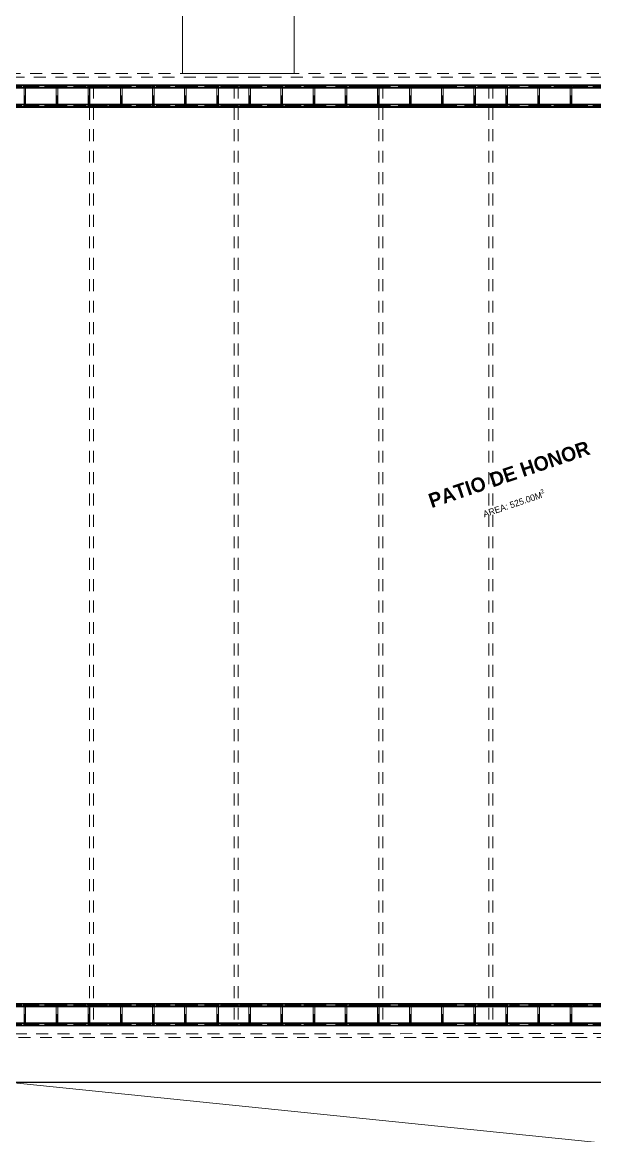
# Model space of a CAD drawing. Header units: inches. Extents: x 1693 to 10990, y 1878 to 5055.
# Drawn here: x 10276.28 to 10282.29, y 4376.28 to 4387.97 of the extents above; entities that cross this region are included whole.
import ezdxf

# ---------------------------------------------------------------- set-up
doc = ezdxf.new("R2010")
doc.units = ezdxf.units.IN
doc.linetypes.add('HIDDEN2', pattern=[0.1875, 0.125, -0.0625])
doc.linetypes.add('Punto & Rayas', pattern=[0.335139, 0.15875, -0.088194, 0, -0.088194])
doc.layers.add('BLOQUE A-ZONAS_Pluma_Nº__1', color=7, linetype='Continuous', lineweight=13)
doc.layers.add('Nuevo_PISOS_Pluma_Nº__252', color=252, linetype='Continuous', lineweight=13)
for name, color, linetype, lineweight, true_color in [('BLOQUE E-MOBILIARIO_Pluma_Nº__167', 7, 'Continuous', 13, 0x6a6a6a), ('TE F-MALLA RASCHEL_Pluma_Nº__28', 7, 'Continuous', 35, 0xa80f02), ('TE F-MALLA RASCHEL_Pluma_Nº__69', 7, 'Continuous', 5, 0x71cebe), ('TE F-MALLA RASCHEL_Pluma_Nº__90', 7, 'Continuous', 5, 0x00bfbf)]:
    doc.layers.add(name, color=color, linetype=linetype, lineweight=lineweight, true_color=true_color)
doc.layers.add('TE F-MALLA RASCHEL', color=7, linetype='Continuous')
doc.styles.add('Estilo_Generado_3', font='GOTHICB.TTF')
doc.styles.add('Estilo_Generado_4', font='AGENCYB.TTF')

# ---------------------------------------------------------------- blocks, each defined once
blk = doc.blocks.new('CHS Viga Conf en Caliente 23')
at = {"layer": 'TE F-MALLA RASCHEL_Pluma_Nº__69', "color": 123, "linetype": 'Punto & Rayas', "lineweight": 5, "true_color": 0x71cebe}
blk.add_line((0, 0), (0.5, 0), dxfattribs=at)
at = {"layer": 'TE F-MALLA RASCHEL_Pluma_Nº__90', "color": 132, "linetype": 'Continuous', "lineweight": 5, "true_color": 0x00bfbf}
for p, q in [((-0.009, 0), (-0.006, 0.009)), ((-0.006, 0.009), (0, 0.013)), ((0, 0.013), (0.5, 0.013)), ((0.491, 0), (0.494, 0.009)), ((0.494, -0.009), (0.491, 0)), ((0.495, 0.007), (0.493, 0)), ((0.493, 0), (0.495, -0.007)), ((0.494, 0.009), (0.5, 0.013)), ((0.5, 0.01), (0.495, 0.007)), ((0.5, 0.013), (0.506, 0.009)), ((0.505, 0.007), (0.5, 0.01)), ((0.507, 0), (0.505, 0.007)), ((0.505, -0.007), (0.507, 0)), ((0.506, 0.009), (0.509, 0)), ((0.509, 0), (0.506, -0.009)), ((-0.006, -0.009), (-0.009, 0)), ((0, -0.013), (-0.006, -0.009)), ((0, -0.013), (0.5, -0.013)), ((0.5, -0.013), (0.494, -0.009)), ((0.495, -0.007), (0.5, -0.01)), ((0.5, -0.01), (0.505, -0.007)), ((0.506, -0.009), (0.5, -0.013))]:
    blk.add_line(p, q, dxfattribs=at)
blk = doc.blocks.new('CHS Conf en Caliente 23')
at = {"layer": 'TE F-MALLA RASCHEL', "linetype": 'Continuous', "lineweight": 0, "true_color": 0xffffff}
h = blk.add_hatch(dxfattribs=at)
h.set_pattern_fill('ACERO', style=0, pattern_type=2)
h.set_pattern_definition([(45, (0, 0), (-0.07955, 0.07955), []), (45, (-0.02652, 0.02652), (-0.07955, 0.07955), [])])
h.paths.add_polyline_path([(0.0127, 0, 1), (-0.0127, 0, 1)])
h.paths.add_polyline_path([(0.0097, 0, -1), (-0.0097, 0, -1)], flags=0)
at = {"layer": 'TE F-MALLA RASCHEL_Pluma_Nº__28', "color": 14, "linetype": 'Continuous', "lineweight": 35, "true_color": 0xa80f02}
for radius, start, end in [(0.0127, 0, 180), (0.0127, 180, 0), (0.0097, 0, 180), (0.0097, 180, 0)]:
    blk.add_arc((0, 0), radius, start, end, dxfattribs=at)
blk = doc.blocks.new('CHS Viga Conf en Caliente 23_3')
at = {"layer": 'TE F-MALLA RASCHEL_Pluma_Nº__69', "color": 123, "linetype": 'Punto & Rayas', "lineweight": 5, "true_color": 0x71cebe}
blk.add_line((0, 0), (0.3, 0), dxfattribs=at)
at = {"layer": 'TE F-MALLA RASCHEL_Pluma_Nº__90', "color": 132, "linetype": 'Continuous', "lineweight": 5, "true_color": 0x00bfbf}
for p, q in [((0.15, 0.0127), (0, 0.0127)), ((0, 0.0127), (0, 0)), ((0, 0), (0, -0.0127)), ((0.3, 0.0127), (0.15, 0.0127)), ((0.3, 0), (0.3, 0.0127)), ((0.3, -0.0127), (0.3, 0)), ((0, -0.0127), (0.15, -0.0127)), ((0.15, -0.0127), (0.3, -0.0127))]:
    blk.add_line(p, q, dxfattribs=at)

msp = doc.modelspace()

# ---------------------------------------------------------------- linework, layer by layer
msp.add_lwpolyline([(10269.083, 4377.315), (10269.083, 4376.844), (10293.32, 4376.844), (10293.32, 4377.315)])
at = {"layer": 'BLOQUE E-MOBILIARIO_Pluma_Nº__167', "color": 251, "linetype": 'Continuous', "lineweight": 13, "true_color": 0x6a6a6a}
for points in [[(10267.807, 4388.709), (10267.806, 4387.697), (10268.015, 4387.696), (10268.014, 4385.098), (10268.834, 4385.097), (10268.833, 4382.289), (10268.013, 4382.29), (10268.012, 4379.39), (10267.803, 4379.39), (10267.803, 4378.479), (10267.154, 4378.479), (10267.159, 4376.99), (10269.963, 4377.072), (10273.002, 4377.161), (10289.894, 4375.434), (10292.5, 4375.535), (10292.5, 4375.237), (10296.078, 4375.237)], [(10279.137, 4388.717), (10279.136, 4387.434), (10277.961, 4387.435), (10277.961, 4388.717)]]:
    msp.add_lwpolyline(points, dxfattribs=at)
at = {"layer": 'Nuevo_PISOS_Pluma_Nº__252', "linetype": 'HIDDEN2'}
for p, q in [((10276.987, 4387.299), (10276.987, 4377.45)), ((10277.029, 4387.299), (10277.029, 4377.45)), ((10278.507, 4387.299), (10278.507, 4377.45)), ((10278.549, 4387.299), (10278.549, 4377.45)), ((10280.027, 4387.299), (10280.027, 4377.45)), ((10280.069, 4387.299), (10280.069, 4377.45)), ((10281.18, 4387.299), (10281.18, 4377.45)), ((10281.222, 4387.299), (10281.222, 4377.45))]:
    msp.add_line(p, q, dxfattribs=at)
for points in [[(10269.387, 4387.434), (10293.016, 4387.434), (10293.016, 4377.315), (10269.39, 4377.308)], [(10269.427, 4387.393), (10292.973, 4387.4), (10292.976, 4377.355), (10269.43, 4377.349)]]:
    msp.add_lwpolyline(points, close=True, dxfattribs=at)
at = {"layer": 'TE F-MALLA RASCHEL_Pluma_Nº__69', "color": 123, "linetype": 'Punto & Rayas', "lineweight": 5, "true_color": 0x71cebe}
for p, q in [((10269.218, 4387.299), (10293.016, 4387.299)), ((10269.218, 4387.299), (10293.016, 4387.299)), ((10269.218, 4387.096), (10293.016, 4387.096)), ((10269.218, 4387.096), (10293.016, 4387.096)), ((10269.218, 4377.652), (10293.202, 4377.652)), ((10269.218, 4377.652), (10293.202, 4377.652)), ((10269.218, 4377.45), (10293.202, 4377.45)), ((10269.218, 4377.45), (10293.202, 4377.45))]:
    msp.add_line(p, q, dxfattribs=at)
at = {"layer": 'TE F-MALLA RASCHEL_Pluma_Nº__90', "color": 132, "linetype": 'Continuous', "lineweight": 5, "true_color": 0x00bfbf}
for p, q in [((10277.656, 4387.316), (10269.218, 4387.316)), ((10277.656, 4387.316), (10269.218, 4387.316)), ((10293.016, 4387.316), (10277.656, 4387.316)), ((10293.016, 4387.316), (10277.656, 4387.316)), ((10269.218, 4387.282), (10277.656, 4387.282)), ((10269.218, 4387.282), (10277.656, 4387.282)), ((10277.656, 4387.282), (10293.016, 4387.282)), ((10277.656, 4387.282), (10293.016, 4387.282)), ((10277.656, 4387.113), (10269.218, 4387.113)), ((10277.656, 4387.113), (10269.218, 4387.113)), ((10269.218, 4387.079), (10277.656, 4387.079)), ((10269.218, 4387.079), (10277.656, 4387.079)), ((10293.016, 4387.113), (10277.656, 4387.113)), ((10293.016, 4387.113), (10277.656, 4387.113)), ((10277.656, 4387.079), (10293.016, 4387.079)), ((10277.656, 4387.079), (10293.016, 4387.079)), ((10277.656, 4377.669), (10269.218, 4377.669)), ((10277.656, 4377.669), (10269.218, 4377.669)), ((10269.218, 4377.635), (10277.656, 4377.635)), ((10269.218, 4377.635), (10277.656, 4377.635)), ((10293.202, 4377.669), (10277.656, 4377.669)), ((10293.202, 4377.669), (10277.656, 4377.669)), ((10277.656, 4377.635), (10293.202, 4377.635)), ((10277.656, 4377.635), (10293.202, 4377.635)), ((10277.656, 4377.467), (10269.218, 4377.467)), ((10277.656, 4377.467), (10269.218, 4377.467)), ((10269.218, 4377.433), (10277.656, 4377.433)), ((10269.218, 4377.433), (10277.656, 4377.433)), ((10293.202, 4377.467), (10277.656, 4377.467)), ((10293.202, 4377.467), (10277.656, 4377.467)), ((10277.656, 4377.433), (10293.202, 4377.433)), ((10277.656, 4377.433), (10293.202, 4377.433))]:
    msp.add_line(p, q, dxfattribs=at)

# ---------------------------------------------------------------- block references
at = {"layer": 'TE F-MALLA RASCHEL', "color": 104, "linetype": 'Continuous', "lineweight": 5, "true_color": 0x029e21, "yscale": 0.6750421965442606, "zscale": 0.6750421965442606}
for name, p, xscale, rotation in [('CHS Viga Conf en Caliente 23', (10275.968, 4387.299), -0.6750421965442606, 180), ('CHS Conf en Caliente 23', (10276.306, 4387.299), -0.6750421965442606, 180), ('CHS Viga Conf en Caliente 23', (10276.306, 4387.299), -0.6750421965442606, 180), ('CHS Conf en Caliente 23', (10276.643, 4387.299), -0.6750421965442606, 180), ('CHS Viga Conf en Caliente 23', (10276.643, 4387.299), -0.6750421965442606, 180), ('CHS Conf en Caliente 23', (10276.981, 4387.299), -0.6750421965442606, 180), ('CHS Viga Conf en Caliente 23', (10276.981, 4387.299), -0.6750421965442606, 180), ('CHS Conf en Caliente 23', (10277.319, 4387.299), -0.6750421965442606, 180), ('CHS Viga Conf en Caliente 23', (10277.319, 4387.299), -0.6750421965442606, 180), ('CHS Conf en Caliente 23', (10277.656, 4387.299), -0.6750421965442606, 180), ('CHS Viga Conf en Caliente 23', (10277.994, 4387.299), 0.6750421965442606, 180), ('CHS Conf en Caliente 23', (10277.994, 4387.299), 0.6750421965442606, 180), ('CHS Viga Conf en Caliente 23', (10278.331, 4387.299), 0.6750421965442606, 180), ('CHS Conf en Caliente 23', (10278.331, 4387.299), 0.6750421965442606, 180), ('CHS Viga Conf en Caliente 23', (10278.669, 4387.299), 0.6750421965442606, 180), ('CHS Conf en Caliente 23', (10278.669, 4387.299), 0.6750421965442606, 180), ('CHS Viga Conf en Caliente 23', (10279.006, 4387.299), 0.6750421965442606, 180), ('CHS Conf en Caliente 23', (10279.006, 4387.299), 0.6750421965442606, 180), ('CHS Viga Conf en Caliente 23', (10279.344, 4387.299), 0.6750421965442606, 180), ('CHS Conf en Caliente 23', (10279.344, 4387.299), 0.6750421965442606, 180), ('CHS Viga Conf en Caliente 23', (10279.681, 4387.299), 0.6750421965442606, 180), ('CHS Conf en Caliente 23', (10279.681, 4387.299), 0.6750421965442606, 180), ('CHS Viga Conf en Caliente 23', (10280.019, 4387.299), 0.6750421965442606, 180), ('CHS Conf en Caliente 23', (10280.019, 4387.299), 0.6750421965442606, 180), ('CHS Viga Conf en Caliente 23', (10280.356, 4387.299), 0.6750421965442606, 180), ('CHS Conf en Caliente 23', (10280.356, 4387.299), 0.6750421965442606, 180), ('CHS Viga Conf en Caliente 23', (10280.694, 4387.299), 0.6750421965442606, 180), ('CHS Conf en Caliente 23', (10280.694, 4387.299), 0.6750421965442606, 180), ('CHS Viga Conf en Caliente 23', (10281.031, 4387.299), 0.6750421965442606, 180), ('CHS Conf en Caliente 23', (10281.031, 4387.299), 0.6750421965442606, 180), ('CHS Viga Conf en Caliente 23', (10281.369, 4387.299), 0.6750421965442606, 180), ('CHS Conf en Caliente 23', (10281.369, 4387.299), 0.6750421965442606, 180), ('CHS Viga Conf en Caliente 23', (10281.706, 4387.299), 0.6750421965442606, 180), ('CHS Conf en Caliente 23', (10281.706, 4387.299), 0.6750421965442606, 180), ('CHS Viga Conf en Caliente 23', (10282.044, 4387.299), 0.6750421965442606, 180), ('CHS Conf en Caliente 23', (10282.044, 4387.299), 0.6750421965442606, 180), ('CHS Viga Conf en Caliente 23', (10282.381, 4387.299), 0.6750421965442606, 180), ('CHS Viga Conf en Caliente 23_3', (10276.306, 4387.096), -0.6750421965442606, 270), ('CHS Viga Conf en Caliente 23_3', (10276.306, 4387.096), -0.6750421965442606, 270), ('CHS Viga Conf en Caliente 23_3', (10276.643, 4387.096), -0.6750421965442606, 270), ('CHS Viga Conf en Caliente 23_3', (10276.643, 4387.096), -0.6750421965442606, 270), ('CHS Viga Conf en Caliente 23_3', (10276.981, 4387.096), -0.6750421965442606, 270), ('CHS Viga Conf en Caliente 23_3', (10276.981, 4387.096), -0.6750421965442606, 270), ('CHS Viga Conf en Caliente 23_3', (10277.319, 4387.096), -0.6750421965442606, 270), ('CHS Viga Conf en Caliente 23_3', (10277.319, 4387.096), -0.6750421965442606, 270), ('CHS Viga Conf en Caliente 23_3', (10277.656, 4387.096), -0.6750421965442606, 270), ('CHS Viga Conf en Caliente 23_3', (10277.656, 4387.096), -0.6750421965442606, 270), ('CHS Viga Conf en Caliente 23_3', (10277.994, 4387.096), -0.6750421965442606, 270), ('CHS Viga Conf en Caliente 23_3', (10277.994, 4387.096), -0.6750421965442606, 270), ('CHS Viga Conf en Caliente 23_3', (10278.331, 4387.096), -0.6750421965442606, 270), ('CHS Viga Conf en Caliente 23_3', (10278.331, 4387.096), -0.6750421965442606, 270), ('CHS Viga Conf en Caliente 23_3', (10278.669, 4387.096), -0.6750421965442606, 270), ('CHS Viga Conf en Caliente 23_3', (10278.669, 4387.096), -0.6750421965442606, 270), ('CHS Viga Conf en Caliente 23_3', (10279.006, 4387.096), -0.6750421965442606, 270), ('CHS Viga Conf en Caliente 23_3', (10279.006, 4387.096), -0.6750421965442606, 270), ('CHS Viga Conf en Caliente 23_3', (10279.344, 4387.096), -0.6750421965442606, 270), ('CHS Viga Conf en Caliente 23_3', (10279.344, 4387.096), -0.6750421965442606, 270), ('CHS Viga Conf en Caliente 23_3', (10279.681, 4387.096), -0.6750421965442606, 270), ('CHS Viga Conf en Caliente 23_3', (10279.681, 4387.096), -0.6750421965442606, 270), ('CHS Viga Conf en Caliente 23_3', (10280.019, 4387.096), -0.6750421965442606, 270), ('CHS Viga Conf en Caliente 23_3', (10280.019, 4387.096), -0.6750421965442606, 270), ('CHS Viga Conf en Caliente 23_3', (10280.356, 4387.096), -0.6750421965442606, 270), ('CHS Viga Conf en Caliente 23_3', (10280.356, 4387.096), -0.6750421965442606, 270), ('CHS Viga Conf en Caliente 23_3', (10280.694, 4387.096), -0.6750421965442606, 270), ('CHS Viga Conf en Caliente 23_3', (10280.694, 4387.096), -0.6750421965442606, 270), ('CHS Viga Conf en Caliente 23_3', (10281.031, 4387.096), -0.6750421965442606, 270), ('CHS Viga Conf en Caliente 23_3', (10281.031, 4387.096), -0.6750421965442606, 270), ('CHS Viga Conf en Caliente 23_3', (10281.369, 4387.096), -0.6750421965442606, 270), ('CHS Viga Conf en Caliente 23_3', (10281.369, 4387.096), -0.6750421965442606, 270), ('CHS Viga Conf en Caliente 23_3', (10281.706, 4387.096), -0.6750421965442606, 270), ('CHS Viga Conf en Caliente 23_3', (10281.706, 4387.096), -0.6750421965442606, 270), ('CHS Viga Conf en Caliente 23_3', (10282.044, 4387.096), -0.6750421965442606, 270), ('CHS Viga Conf en Caliente 23_3', (10282.044, 4387.096), -0.6750421965442606, 270), ('CHS Viga Conf en Caliente 23', (10275.968, 4377.652), -0.6750421965442606, 180), ('CHS Conf en Caliente 23', (10276.306, 4377.652), -0.6750421965442606, 180), ('CHS Viga Conf en Caliente 23_3', (10276.306, 4377.45), -0.6750421965442606, 270), ('CHS Viga Conf en Caliente 23_3', (10276.306, 4377.45), -0.6750421965442606, 270), ('CHS Viga Conf en Caliente 23', (10276.306, 4377.652), -0.6750421965442606, 180), ('CHS Conf en Caliente 23', (10276.643, 4377.652), -0.6750421965442606, 180), ('CHS Viga Conf en Caliente 23_3', (10276.643, 4377.45), -0.6750421965442606, 270), ('CHS Viga Conf en Caliente 23_3', (10276.643, 4377.45), -0.6750421965442606, 270), ('CHS Viga Conf en Caliente 23', (10276.643, 4377.652), -0.6750421965442606, 180), ('CHS Conf en Caliente 23', (10276.981, 4377.652), -0.6750421965442606, 180), ('CHS Viga Conf en Caliente 23_3', (10276.981, 4377.45), -0.6750421965442606, 270), ('CHS Viga Conf en Caliente 23_3', (10276.981, 4377.45), -0.6750421965442606, 270), ('CHS Viga Conf en Caliente 23', (10276.981, 4377.652), -0.6750421965442606, 180), ('CHS Conf en Caliente 23', (10277.319, 4377.652), -0.6750421965442606, 180), ('CHS Viga Conf en Caliente 23_3', (10277.319, 4377.45), -0.6750421965442606, 270), ('CHS Viga Conf en Caliente 23_3', (10277.319, 4377.45), -0.6750421965442606, 270), ('CHS Viga Conf en Caliente 23', (10277.319, 4377.652), -0.6750421965442606, 180), ('CHS Conf en Caliente 23', (10277.656, 4377.652), -0.6750421965442606, 180), ('CHS Viga Conf en Caliente 23_3', (10277.656, 4377.45), -0.6750421965442606, 270), ('CHS Viga Conf en Caliente 23_3', (10277.656, 4377.45), -0.6750421965442606, 270), ('CHS Viga Conf en Caliente 23', (10277.994, 4377.652), 0.6750421965442606, 180), ('CHS Conf en Caliente 23', (10277.994, 4377.652), 0.6750421965442606, 180), ('CHS Viga Conf en Caliente 23_3', (10277.994, 4377.45), -0.6750421965442606, 270), ('CHS Viga Conf en Caliente 23_3', (10277.994, 4377.45), -0.6750421965442606, 270), ('CHS Viga Conf en Caliente 23', (10278.331, 4377.652), 0.6750421965442606, 180), ('CHS Conf en Caliente 23', (10278.331, 4377.652), 0.6750421965442606, 180), ('CHS Viga Conf en Caliente 23_3', (10278.331, 4377.45), -0.6750421965442606, 270), ('CHS Viga Conf en Caliente 23_3', (10278.331, 4377.45), -0.6750421965442606, 270), ('CHS Viga Conf en Caliente 23', (10278.669, 4377.652), 0.6750421965442606, 180), ('CHS Conf en Caliente 23', (10278.669, 4377.652), 0.6750421965442606, 180), ('CHS Viga Conf en Caliente 23_3', (10278.669, 4377.45), -0.6750421965442606, 270), ('CHS Viga Conf en Caliente 23_3', (10278.669, 4377.45), -0.6750421965442606, 270), ('CHS Viga Conf en Caliente 23', (10279.006, 4377.652), 0.6750421965442606, 180), ('CHS Conf en Caliente 23', (10279.006, 4377.652), 0.6750421965442606, 180), ('CHS Viga Conf en Caliente 23_3', (10279.006, 4377.45), -0.6750421965442606, 270), ('CHS Viga Conf en Caliente 23_3', (10279.006, 4377.45), -0.6750421965442606, 270), ('CHS Viga Conf en Caliente 23', (10279.344, 4377.652), 0.6750421965442606, 180), ('CHS Conf en Caliente 23', (10279.344, 4377.652), 0.6750421965442606, 180), ('CHS Viga Conf en Caliente 23_3', (10279.344, 4377.45), -0.6750421965442606, 270), ('CHS Viga Conf en Caliente 23_3', (10279.344, 4377.45), -0.6750421965442606, 270), ('CHS Viga Conf en Caliente 23', (10279.681, 4377.652), 0.6750421965442606, 180), ('CHS Conf en Caliente 23', (10279.681, 4377.652), 0.6750421965442606, 180), ('CHS Viga Conf en Caliente 23_3', (10279.681, 4377.45), -0.6750421965442606, 270), ('CHS Viga Conf en Caliente 23_3', (10279.681, 4377.45), -0.6750421965442606, 270), ('CHS Viga Conf en Caliente 23', (10280.019, 4377.652), 0.6750421965442606, 180), ('CHS Conf en Caliente 23', (10280.019, 4377.652), 0.6750421965442606, 180), ('CHS Viga Conf en Caliente 23_3', (10280.019, 4377.45), -0.6750421965442606, 270), ('CHS Viga Conf en Caliente 23_3', (10280.019, 4377.45), -0.6750421965442606, 270), ('CHS Viga Conf en Caliente 23', (10280.356, 4377.652), 0.6750421965442606, 180), ('CHS Conf en Caliente 23', (10280.356, 4377.652), 0.6750421965442606, 180), ('CHS Viga Conf en Caliente 23_3', (10280.356, 4377.45), -0.6750421965442606, 270), ('CHS Viga Conf en Caliente 23_3', (10280.356, 4377.45), -0.6750421965442606, 270), ('CHS Viga Conf en Caliente 23', (10280.694, 4377.652), 0.6750421965442606, 180), ('CHS Conf en Caliente 23', (10280.694, 4377.652), 0.6750421965442606, 180), ('CHS Viga Conf en Caliente 23_3', (10280.694, 4377.45), -0.6750421965442606, 270), ('CHS Viga Conf en Caliente 23_3', (10280.694, 4377.45), -0.6750421965442606, 270), ('CHS Viga Conf en Caliente 23', (10281.031, 4377.652), 0.6750421965442606, 180), ('CHS Conf en Caliente 23', (10281.031, 4377.652), 0.6750421965442606, 180), ('CHS Viga Conf en Caliente 23_3', (10281.031, 4377.45), -0.6750421965442606, 270), ('CHS Viga Conf en Caliente 23_3', (10281.031, 4377.45), -0.6750421965442606, 270), ('CHS Viga Conf en Caliente 23', (10281.369, 4377.652), 0.6750421965442606, 180), ('CHS Conf en Caliente 23', (10281.369, 4377.652), 0.6750421965442606, 180), ('CHS Viga Conf en Caliente 23_3', (10281.369, 4377.45), -0.6750421965442606, 270), ('CHS Viga Conf en Caliente 23_3', (10281.369, 4377.45), -0.6750421965442606, 270), ('CHS Viga Conf en Caliente 23', (10281.706, 4377.652), 0.6750421965442606, 180), ('CHS Conf en Caliente 23', (10281.706, 4377.652), 0.6750421965442606, 180), ('CHS Viga Conf en Caliente 23_3', (10281.706, 4377.45), -0.6750421965442606, 270), ('CHS Viga Conf en Caliente 23_3', (10281.706, 4377.45), -0.6750421965442606, 270), ('CHS Viga Conf en Caliente 23', (10282.044, 4377.652), 0.6750421965442606, 180), ('CHS Conf en Caliente 23', (10282.044, 4377.652), 0.6750421965442606, 180), ('CHS Viga Conf en Caliente 23_3', (10282.044, 4377.45), -0.6750421965442606, 270), ('CHS Viga Conf en Caliente 23_3', (10282.044, 4377.45), -0.6750421965442606, 270), ('CHS Viga Conf en Caliente 23', (10282.381, 4377.652), 0.6750421965442606, 180)]:
    msp.add_blockref(name, p, dxfattribs=dict(at, xscale=xscale, rotation=rotation))
for name, p, xscale in [('CHS Viga Conf en Caliente 23', (10275.968, 4387.096), 0.6750421965442606), ('CHS Conf en Caliente 23', (10276.306, 4387.096), 0.6750421965442606), ('CHS Viga Conf en Caliente 23', (10276.306, 4387.096), 0.6750421965442606), ('CHS Conf en Caliente 23', (10276.643, 4387.096), 0.6750421965442606), ('CHS Viga Conf en Caliente 23', (10276.643, 4387.096), 0.6750421965442606), ('CHS Conf en Caliente 23', (10276.981, 4387.096), 0.6750421965442606), ('CHS Viga Conf en Caliente 23', (10276.981, 4387.096), 0.6750421965442606), ('CHS Conf en Caliente 23', (10277.319, 4387.096), 0.6750421965442606), ('CHS Viga Conf en Caliente 23', (10277.319, 4387.096), 0.6750421965442606), ('CHS Conf en Caliente 23', (10277.656, 4387.096), 0.6750421965442606), ('CHS Viga Conf en Caliente 23', (10277.994, 4387.096), -0.6750421965442606), ('CHS Conf en Caliente 23', (10277.994, 4387.096), -0.6750421965442606), ('CHS Viga Conf en Caliente 23', (10278.331, 4387.096), -0.6750421965442606), ('CHS Conf en Caliente 23', (10278.331, 4387.096), -0.6750421965442606), ('CHS Viga Conf en Caliente 23', (10278.669, 4387.096), -0.6750421965442606), ('CHS Conf en Caliente 23', (10278.669, 4387.096), -0.6750421965442606), ('CHS Viga Conf en Caliente 23', (10279.006, 4387.096), -0.6750421965442606), ('CHS Conf en Caliente 23', (10279.006, 4387.096), -0.6750421965442606), ('CHS Viga Conf en Caliente 23', (10279.344, 4387.096), -0.6750421965442606), ('CHS Conf en Caliente 23', (10279.344, 4387.096), -0.6750421965442606), ('CHS Viga Conf en Caliente 23', (10279.681, 4387.096), -0.6750421965442606), ('CHS Conf en Caliente 23', (10279.681, 4387.096), -0.6750421965442606), ('CHS Viga Conf en Caliente 23', (10280.019, 4387.096), -0.6750421965442606), ('CHS Conf en Caliente 23', (10280.019, 4387.096), -0.6750421965442606), ('CHS Viga Conf en Caliente 23', (10280.356, 4387.096), -0.6750421965442606), ('CHS Conf en Caliente 23', (10280.356, 4387.096), -0.6750421965442606), ('CHS Viga Conf en Caliente 23', (10280.694, 4387.096), -0.6750421965442606), ('CHS Conf en Caliente 23', (10280.694, 4387.096), -0.6750421965442606), ('CHS Viga Conf en Caliente 23', (10281.031, 4387.096), -0.6750421965442606), ('CHS Conf en Caliente 23', (10281.031, 4387.096), -0.6750421965442606), ('CHS Viga Conf en Caliente 23', (10281.369, 4387.096), -0.6750421965442606), ('CHS Conf en Caliente 23', (10281.369, 4387.096), -0.6750421965442606), ('CHS Viga Conf en Caliente 23', (10281.706, 4387.096), -0.6750421965442606), ('CHS Conf en Caliente 23', (10281.706, 4387.096), -0.6750421965442606), ('CHS Viga Conf en Caliente 23', (10282.044, 4387.096), -0.6750421965442606), ('CHS Conf en Caliente 23', (10282.044, 4387.096), -0.6750421965442606), ('CHS Viga Conf en Caliente 23', (10282.381, 4387.096), -0.6750421965442606), ('CHS Viga Conf en Caliente 23', (10275.968, 4377.45), 0.6750421965442606), ('CHS Conf en Caliente 23', (10276.306, 4377.45), 0.6750421965442606), ('CHS Viga Conf en Caliente 23', (10276.306, 4377.45), 0.6750421965442606), ('CHS Conf en Caliente 23', (10276.643, 4377.45), 0.6750421965442606), ('CHS Viga Conf en Caliente 23', (10276.643, 4377.45), 0.6750421965442606), ('CHS Conf en Caliente 23', (10276.981, 4377.45), 0.6750421965442606), ('CHS Viga Conf en Caliente 23', (10276.981, 4377.45), 0.6750421965442606), ('CHS Conf en Caliente 23', (10277.319, 4377.45), 0.6750421965442606), ('CHS Viga Conf en Caliente 23', (10277.319, 4377.45), 0.6750421965442606), ('CHS Conf en Caliente 23', (10277.656, 4377.45), 0.6750421965442606), ('CHS Viga Conf en Caliente 23', (10277.994, 4377.45), -0.6750421965442606), ('CHS Conf en Caliente 23', (10277.994, 4377.45), -0.6750421965442606), ('CHS Viga Conf en Caliente 23', (10278.331, 4377.45), -0.6750421965442606), ('CHS Conf en Caliente 23', (10278.331, 4377.45), -0.6750421965442606), ('CHS Viga Conf en Caliente 23', (10278.669, 4377.45), -0.6750421965442606), ('CHS Conf en Caliente 23', (10278.669, 4377.45), -0.6750421965442606), ('CHS Viga Conf en Caliente 23', (10279.006, 4377.45), -0.6750421965442606), ('CHS Conf en Caliente 23', (10279.006, 4377.45), -0.6750421965442606), ('CHS Viga Conf en Caliente 23', (10279.344, 4377.45), -0.6750421965442606), ('CHS Conf en Caliente 23', (10279.344, 4377.45), -0.6750421965442606), ('CHS Viga Conf en Caliente 23', (10279.681, 4377.45), -0.6750421965442606), ('CHS Conf en Caliente 23', (10279.681, 4377.45), -0.6750421965442606), ('CHS Viga Conf en Caliente 23', (10280.019, 4377.45), -0.6750421965442606), ('CHS Conf en Caliente 23', (10280.019, 4377.45), -0.6750421965442606), ('CHS Viga Conf en Caliente 23', (10280.356, 4377.45), -0.6750421965442606), ('CHS Conf en Caliente 23', (10280.356, 4377.45), -0.6750421965442606), ('CHS Viga Conf en Caliente 23', (10280.694, 4377.45), -0.6750421965442606), ('CHS Conf en Caliente 23', (10280.694, 4377.45), -0.6750421965442606), ('CHS Viga Conf en Caliente 23', (10281.031, 4377.45), -0.6750421965442606), ('CHS Conf en Caliente 23', (10281.031, 4377.45), -0.6750421965442606), ('CHS Viga Conf en Caliente 23', (10281.369, 4377.45), -0.6750421965442606), ('CHS Conf en Caliente 23', (10281.369, 4377.45), -0.6750421965442606), ('CHS Viga Conf en Caliente 23', (10281.706, 4377.45), -0.6750421965442606), ('CHS Conf en Caliente 23', (10281.706, 4377.45), -0.6750421965442606), ('CHS Viga Conf en Caliente 23', (10282.044, 4377.45), -0.6750421965442606), ('CHS Conf en Caliente 23', (10282.044, 4377.45), -0.6750421965442606), ('CHS Viga Conf en Caliente 23', (10282.381, 4377.45), -0.6750421965442606)]:
    msp.add_blockref(name, p, dxfattribs=dict(at, xscale=xscale))

# ---------------------------------------------------------------- texts
at = {"layer": 'BLOQUE A-ZONAS_Pluma_Nº__1', "color": 7, "linetype": 'Continuous', "lineweight": 13, "attachment_point": 2, "rotation": 18.7058}
for s, insert, char_height, style in [('\\A1;{\\pqc;\\fCentury Gothic|b1|i0|c0|p34;PATIO DE HONOR}', (10281.37, 4383.298), 0.15188, 'Estilo_Generado_3'), ('\\A1;\\pxqc;AREA: 525.00M{\\H0.66x;\\S2^  ;} ', (10281.429, 4382.965), 0.0675, 'Estilo_Generado_4')]:
    msp.add_mtext(s, dxfattribs=dict(at, insert=insert, char_height=char_height, style=style))

doc.saveas('drawing.dxf')
